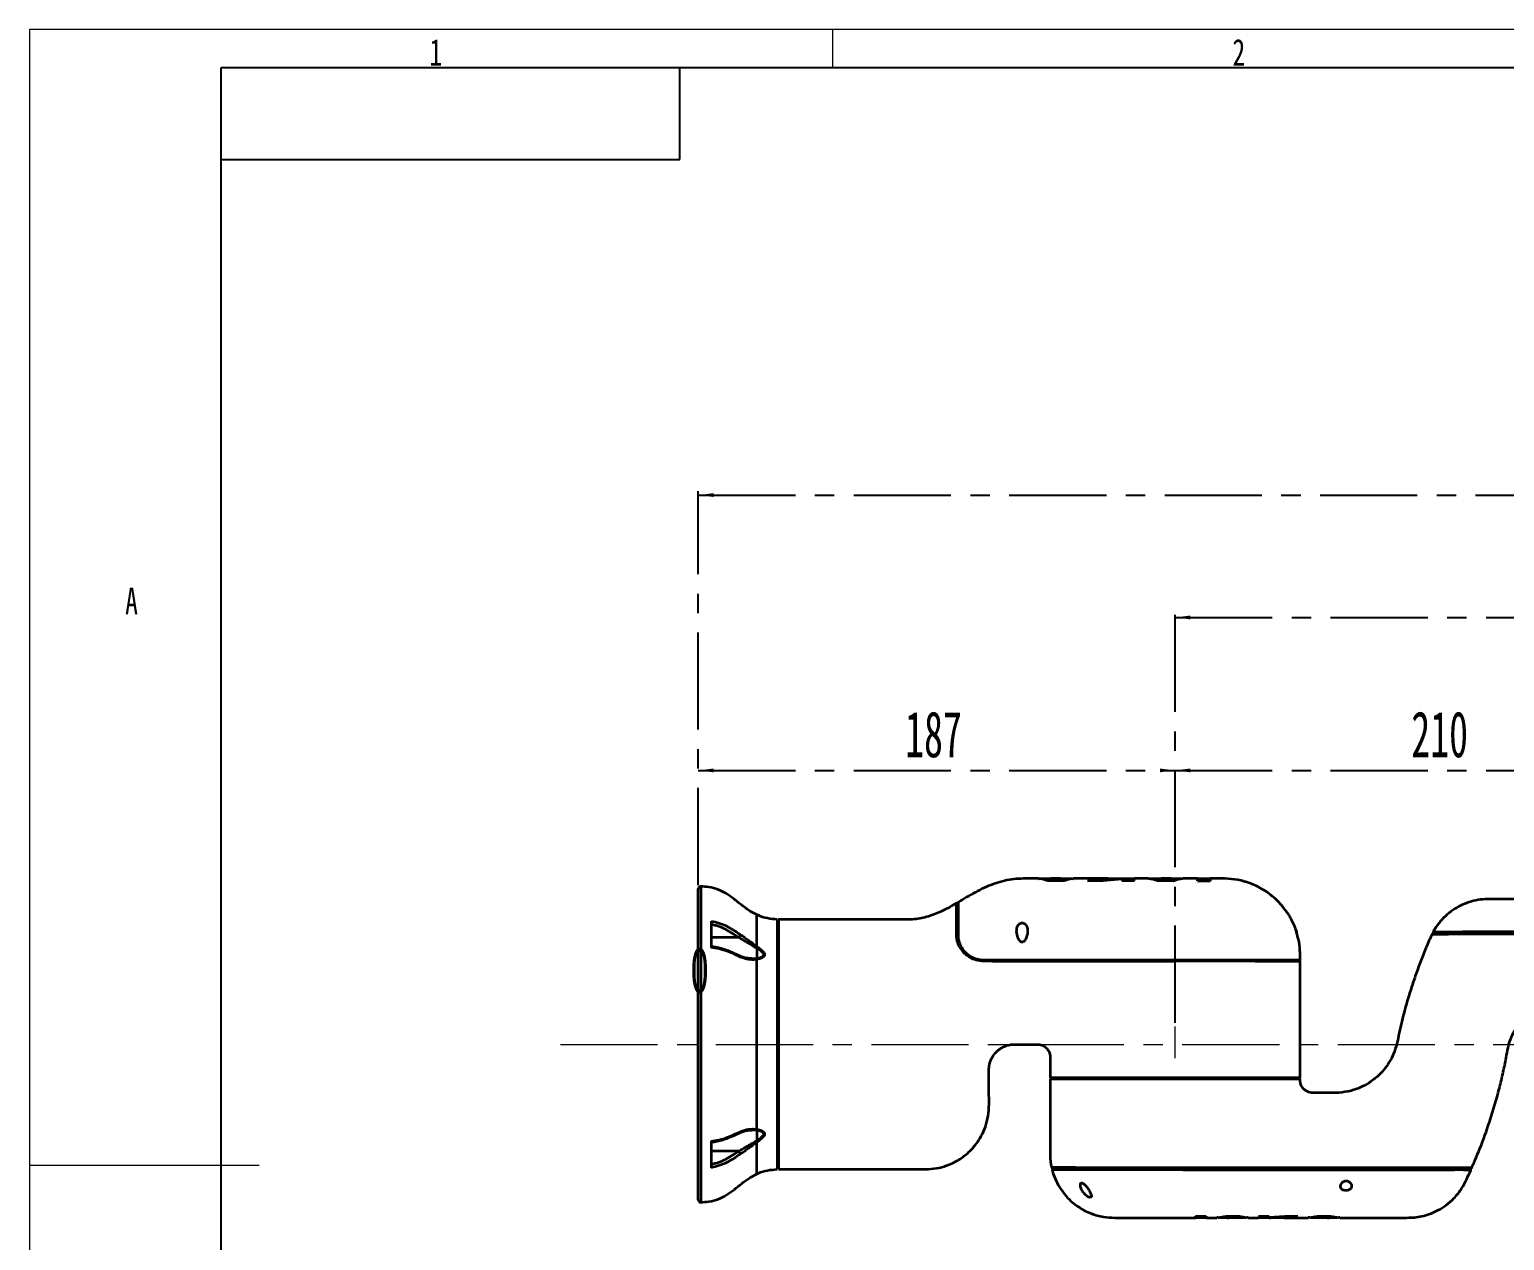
# Model space of a CAD drawing. Header units: millimetres. Extents: x 0 to 420, y -1 to 297.
# Drawn here: x 0 to 192.8, y 138.7 to 297 of the extents above; entities that cross this region are included whole.
import ezdxf

# ---------------------------------------------------------------- set-up
doc = ezdxf.new("R2010")
doc.units = ezdxf.units.MM
doc.linetypes.add('CENTERX2', pattern=[20.32, 12.7, -2.54, 2.54, -2.54])
doc.layers.add('中心线层', color=7, linetype='CENTERX2')
doc.styles.add('SLDTEXTSTYLE0', font='TXT', dxfattribs={"width": 0.7})
doc.styles.add('SLDTEXTSTYLE4', font='TXT', dxfattribs={"width": 0.363})
doc.styles.add('SLDTEXTSTYLE5', font='TXT', dxfattribs={"width": 0.605})
doc.dimstyles.new('SLDDIMSTYLE0', dxfattribs={"dimtxt": 6, "dimasz": 2, "dimexe": 0, "dimexo": 0.0625, "dimgap": 1.5, "dimtad": 2, "dimlfac": 3, "dimrnd": 1e-09, "dimzin": 12, "dimdsep": 46, "dimtxsty": 'SLDTEXTSTYLE4', "dimsah": 1, "dimcen": 0.09, "dimadec": 0, "dimazin": 3, "dimtfac": 1, "dimtofl": 0, "dimtmove": 0, "dimatfit": 3, "dimfxl": 0, "dimfrac": 2, "dimtolj": 1, "dimtzin": 12, "dimarcsym": 0})
doc.dimstyles.new('SLDDIMSTYLE2', dxfattribs={"dimtxt": 6, "dimasz": 2, "dimexe": 0, "dimexo": 0.0625, "dimgap": 1.5, "dimtad": 2, "dimlfac": 3, "dimrnd": 1e-09, "dimdsep": 46, "dimtxsty": 'SLDTEXTSTYLE4', "dimblk1": 'NONE', "dimblk2": 'NONE', "dimsah": 1, "dimcen": 0.09, "dimadec": 0, "dimazin": 2, "dimtfac": 1, "dimtofl": 0, "dimtmove": 0, "dimatfit": 3, "dimldrblk": 'NONE', "dimfxl": 0, "dimfrac": 2, "dimtolj": 1, "dimtzin": 12, "dimarcsym": 0})

# ---------------------------------------------------------------- blocks, each defined once
blk = doc.blocks.new('_D')
at = {"layer": '中心线层'}
for p, q in [((87.42, 185.13), (87.42, 200.62)), ((149.75, 167.13), (149.75, 200.62)), ((87.42, 200.12), (149.75, 200.12))]:
    blk.add_line(p, q, dxfattribs=at)
for points in [[(87.42, 200.12), (89.42, 199.87), (89.42, 200.37)], [(149.75, 200.12), (147.75, 200.37), (147.75, 199.87)]]:
    blk.add_solid(points, dxfattribs=at)
at = {"layer": '中心线层', "insert": (114.46, 207.85), "char_height": 6, "attachment_point": 1, "style": 'SLDTEXTSTYLE5'}
blk.add_mtext('187', dxfattribs=at)
blk = doc.blocks.new('_D_1')
at = {"layer": '中心线层'}
for p, q in [((149.75, 167.13), (149.75, 200.62)), ((219.75, 171.97), (219.75, 200.62)), ((149.75, 200.12), (219.75, 200.12))]:
    blk.add_line(p, q, dxfattribs=at)
for points in [[(149.75, 200.12), (151.75, 199.87), (151.75, 200.37)], [(219.75, 200.12), (217.75, 200.37), (217.75, 199.87)]]:
    blk.add_solid(points, dxfattribs=at)
at = {"layer": '中心线层', "insert": (180.62, 207.85), "char_height": 6, "attachment_point": 1, "style": 'SLDTEXTSTYLE5'}
blk.add_mtext('210', dxfattribs=at)
blk = doc.blocks.new('_D_4')
at = {"layer": '中心线层'}
for p, q in [((87.42, 185.13), (87.42, 236.62)), ((87.42, 236.12), (343.02, 236.12)), ((343.02, 172.97), (343.02, 236.62))]:
    blk.add_line(p, q, dxfattribs=at)
for points in [[(87.42, 236.12), (89.42, 235.87), (89.42, 236.37)], [(343.02, 236.12), (341.02, 236.37), (341.02, 235.87)]]:
    blk.add_solid(points, dxfattribs=at)
at = {"layer": '中心线层', "insert": (209.03, 243.85), "char_height": 6, "attachment_point": 1, "style": 'SLDTEXTSTYLE5'}
blk.add_mtext('766.8', dxfattribs=at)
blk = doc.blocks.new('_D_5')
at = {"layer": '中心线层'}
for p, q in [((149.75, 167.13), (149.75, 220.62)), ((149.75, 220.12), (343.02, 220.12)), ((343.02, 172.97), (343.02, 220.62))]:
    blk.add_line(p, q, dxfattribs=at)
for points in [[(149.75, 220.12), (151.75, 219.87), (151.75, 220.37)], [(343.02, 220.12), (341.02, 220.37), (341.02, 219.87)]]:
    blk.add_solid(points, dxfattribs=at)
at = {"layer": '中心线层', "insert": (240.19, 227.85), "char_height": 6, "attachment_point": 1, "style": 'SLDTEXTSTYLE5'}
blk.add_mtext('579.8', dxfattribs=at)
blk = doc.blocks.new('_D_7')
at = {"layer": '中心线层', "insert": (86.36, 177.03), "char_height": 6, "attachment_point": 1, "style": 'SLDTEXTSTYLE5'}
blk.add_mtext('0', dxfattribs=at)
blk = doc.blocks.new('_NONE')

msp = doc.modelspace()

# ---------------------------------------------------------------- linework, layer by layer
at = {"color": 1, "linetype": 'Continuous', "lineweight": 18}
for p, q in [((420, 297), (0, 297)), ((0, 297), (0, 0))]:
    msp.add_line(p, q, dxfattribs=at)
at = {"color": 190, "linetype": 'Continuous', "lineweight": 18}
for p, q in [((105, 292), (105, 297)), ((0, 148.5), (25, 148.5)), ((25, 148.5), (30, 148.5))]:
    msp.add_line(p, q, dxfattribs=at)
at = {"color": 190, "linetype": 'Continuous', "lineweight": 25}
for p, q in [((415, 292), (25, 292)), ((25, 292), (25, 5)), ((85, 280), (85, 292)), ((25, 280), (85, 280))]:
    msp.add_line(p, q, dxfattribs=at)
at = {"color": 7, "linetype": 'Continuous', "lineweight": 35}
for p, q in [((133.5839, 185.9346), (132.226, 185.935)), ((133.1113, 185.7171), (135.2512, 185.7158)), ((134.7701, 185.9678), (133.5789, 185.9679)), ((133.5839, 185.9071), (134.1742, 185.8713)), ((134.9604, 185.9619), (134.1742, 185.9048)), ((134.1742, 185.8713), (134.7657, 185.9144)), ((134.1742, 185.8713), (134.1742, 185.9048)), ((136.25, 185.9344), (134.7657, 185.9344)), ((134.9604, 185.9344), (134.9604, 185.9619)), ((138.2815, 185.7179), (140.3417, 185.7166)), ((140.3417, 185.7166), (142.7623, 185.9618)), ((140.9543, 185.9644), (141.0355, 185.9674)), ((141.0355, 185.934), (141.0355, 185.9674)), ((142.7623, 185.966), (142.4055, 185.9343)), ((142.7623, 185.9618), (142.7623, 185.7115)), ((144.4464, 185.9344), (142.7623, 185.9344)), ((142.7623, 185.7115), (144.4464, 185.7096)), ((147.932, 185.9353), (146.5555, 185.9349)), ((147.4477, 185.7054), (149.5878, 185.7032)), ((148.5248, 185.9021), (147.7386, 185.9623)), ((147.7386, 185.9353), (147.7386, 185.9623)), ((147.932, 185.9141), (148.5248, 185.8686)), ((149.1157, 185.9691), (147.9327, 185.9686)), ((148.5248, 185.8686), (149.1166, 185.9077)), ((148.5248, 185.8686), (148.5248, 185.9021)), ((150.4832, 185.9361), (149.1166, 185.9357)), ((154.3266, 185.9354), (152.6241, 185.9365)), ((152.6561, 185.6977), (154.3277, 185.6941)), ((87.4155, 143.9738), (87.4155, 184.6284)), ((89.0822, 180.4289), (89.0822, 176.9587)), ((97.7488, 180.6344), (97.7488, 164.3011)), ((92.7006, 178.2685), (89.0822, 178.2685)), ((97.9155, 177.9677), (97.7488, 177.9677)), ((183.4798, 179.0151), (183.4913, 179.0151)), ((95.0822, 176.8411), (95.0822, 175.5667)), ((95.0822, 153.1833), (95.0822, 175.4189)), ((97.7488, 164.3011), (97.7488, 147.9677)), ((133.9155, 159.9677), (133.9155, 159.8011)), ((165.5822, 159.8011), (165.5822, 159.9677)), ((95.0822, 153.0354), (95.0822, 151.761)), ((89.0822, 151.6434), (89.0822, 148.1732)), ((97.7488, 150.6344), (97.9155, 150.6344)), ((92.7006, 150.3337), (89.0822, 150.3337)), ((188.3744, 147.8666), (188.3767, 147.8666)), ((152.4166, 141.6795), (152.4155, 141.8451)), ((152.4155, 141.8116), (152.4166, 141.6349)), ((153.8085, 141.8112), (152.4155, 141.8116)), ((152.4166, 141.6683), (152.4166, 141.6349)), ((152.4166, 141.6678), (153.8352, 141.6678)), ((153.8048, 141.6703), (153.8048, 141.637)), ((153.8085, 141.8448), (153.808, 141.6712)), ((153.808, 141.6344), (153.8085, 141.8112)), ((153.808, 141.6678), (153.808, 141.6344)), ((155.5569, 141.6678), (156.6133, 141.6678)), ((158.1489, 141.8096), (156.3654, 141.81)), ((156.5991, 141.6395), (157.2512, 141.691)), ((156.5991, 141.6344), (156.7861, 141.6344)), ((157.2512, 141.7244), (156.6133, 141.6737)), ((157.9064, 141.6344), (156.8443, 141.6344)), ((157.9064, 141.6677), (157.2512, 141.7244)), ((157.2512, 141.7244), (157.2512, 141.691)), ((157.2512, 141.691), (157.9064, 141.6344)), ((157.8902, 141.6678), (158.9548, 141.6678)), ((157.9064, 141.6677), (157.9064, 141.6344)), ((157.9064, 141.6571), (158.3268, 141.6571)), ((158.3268, 141.6571), (158.3964, 141.6678)), ((158.3268, 141.6678), (158.3268, 141.6571)), ((159.3068, 141.6344), (160.6499, 141.6344)), ((162.0533, 141.8085), (160.6499, 141.8087)), ((160.6499, 141.6678), (162.0533, 141.6678)), ((162.0533, 141.6466), (162.0533, 141.8085)), ((164.0705, 141.8066), (162.0533, 141.6466)), ((162.0533, 141.6351), (163.4584, 141.6884)), ((162.0533, 141.6344), (162.2217, 141.6344)), ((162.3208, 141.6678), (163.4923, 141.6678)), ((165.329, 141.8065), (163.4923, 141.6724)), ((163.4923, 141.6391), (165.7873, 141.8064)), ((163.4923, 141.6724), (163.4923, 141.6391)), ((163.9379, 141.6531), (163.4923, 141.6391)), ((165.7873, 141.8064), (164.0705, 141.8066)), ((167.5122, 141.6678), (168.5759, 141.6678)), ((168.0624, 141.6678), (168.1345, 141.6568)), ((168.1345, 141.6678), (168.1345, 141.6568)), ((168.1345, 141.6568), (168.5549, 141.6568)), ((170.0958, 141.808), (168.3125, 141.8083)), ((168.5549, 141.6344), (169.21, 141.6903)), ((168.5549, 141.6677), (168.5549, 141.6344)), ((169.617, 141.6344), (168.5549, 141.6344)), ((169.21, 141.7236), (168.5759, 141.6695)), ((169.8435, 141.6742), (169.21, 141.7236)), ((169.21, 141.7236), (169.21, 141.6903)), ((169.21, 141.6903), (169.8628, 141.6391)), ((169.6753, 141.6344), (169.8628, 141.6344)), ((169.8435, 141.6678), (170.9056, 141.6678))]:
    msp.add_line(p, q, dxfattribs=at)
at = {"color": 8, "linetype": 'Continuous', "lineweight": 35}
for p, q in [((87.7611, 184.9615), (87.7611, 143.6407)), ((95.0822, 177.0924), (95.0822, 181.2487)), ((94.3788, 175.5305), (95.0822, 175.5667)), ((95.0822, 153.0354), (94.3817, 153.0715)), ((95.0822, 147.3534), (95.0822, 151.5098))]:
    msp.add_line(p, q, dxfattribs=at)
at = {"color": 7, "linetype": 'Continuous', "lineweight": 35, "flags": 128}
for points in [[(140.9543, 185.9677), (138.8663, 185.9677), (136.4513, 185.9677)], [(142.4914, 185.9343), (141.5162, 185.9343), (141.0355, 185.9343)], [(121.1576, 178.7393), (121.1979, 178.7538), (121.2419, 178.7597), (121.2864, 178.7565), (121.3281, 178.7447), (121.3642, 178.7249), (121.392, 178.6986), (121.4095, 178.6677), (121.4155, 178.6344)], [(92.8394, 175.8612), (92.8443, 175.8587), (92.8496, 175.8557)], [(166.0821, 159.9677), (166.0821, 161.8623), (166.0818, 164.8439), (166.0813, 167.8153), (166.0808, 170.6153), (166.0807, 173.244), (166.0809, 175.1346)], [(92.8465, 152.7446), (92.8443, 152.7434), (92.839, 152.7408)], [(153.808, 141.6344), (155.117, 141.6344), (155.1981, 141.6344)]]:
    msp.add_lwpolyline(points, dxfattribs=at)
at = {"color": 7, "linetype": 'Continuous', "lineweight": 35}
for centre, radius, start, end in [((87.7488, 184.6284), 0.3333, 87.888296, 180), ((121.2488, 182.6026), 0.1667, 0.000971, 120.996212), ((92.1916, 178.7889), 0.728, 314.360392, 350.077186), ((183.4516, 178.601), 0.1668, 120.42298, 152.092523), ((183.4515, 178.6012), 0.1666, 94.705408, 120.422108), ((183.626, 178.9344), 0.1667, 149.120214, 267.832866), ((124.9104, 175.1961), 0.1927, 147.004975, 187.847422), ((165.9142, 175.1344), 0.1667, 3.679019, 90.044076), ((92.1916, 149.8132), 0.728, 9.922814, 45.639608), ((133.756, 148.2677), 0.1667, 194.26781, 270.010765), ((133.8355, 147.9344), 0.1667, 89.996899, 198.692435), ((188.2488, 147.9344), 0.1667, 333.533997, 86.551293), ((188.3974, 148.2677), 0.1667, 275.999434, 336.131614), ((87.7488, 143.9738), 0.3333, 180, 272.111704)]:
    msp.add_arc(centre, radius, start, end, dxfattribs=at)
at = {"color": 8, "linetype": 'Continuous', "lineweight": 35}
for centre, radius, start, end in [((92.7499, 175.7316), 0.1592, 355.88118, 51.20866), ((92.752, 152.8701), 0.1571, 306.979415, 4.333757)]:
    msp.add_arc(centre, radius, start, end, dxfattribs=at)
at = {"color": 7, "linetype": 'Continuous', "lineweight": 35}
for points, knots in [([(131.9005, 185.9661), (131.1286, 185.9805), (129.9397, 186.0028), (128.3413, 185.8809), (127.1233, 185.6301), (125.9373, 185.2561), (124.367, 184.6009), (122.8802, 183.7603), (121.7687, 183.1133), (121.4077, 182.9031)], [0, 0, 0, 0, 0.20760737, 0.31978559, 0.43045677, 0.54135762, 0.65391186, 0.88758179, 1, 1, 1, 1]), ([(131.9005, 185.9618), (131.9117, 185.9639), (132.1194, 186.0031), (132.525, 185.9116), (132.9158, 185.782), (133.1113, 185.7171)], [0, 0, 0, 0, 0.02778487, 0.51389882, 1, 1, 1, 1]), ([(134.1742, 185.9048), (133.8912, 185.9599), (133.5761, 186.0213), (133.2622, 185.9427), (133.2303, 185.9347)], [0, 0, 0, 0, 0.89821045, 1, 1, 1, 1]), ([(135.2512, 185.7158), (135.6336, 185.8545), (136.0332, 185.9995), (136.434, 185.9645), (136.4513, 185.963)], [0, 0, 0, 0, 0.957024087, 1, 1, 1, 1]), ([(141.0355, 185.9674), (140.5761, 185.9548), (139.656, 185.9295), (138.7401, 185.7885), (138.2815, 185.7179)], [0, 0, 0, 0, 0.499281556, 1, 1, 1, 1]), ([(138.5334, 185.7178), (138.9068, 185.7745), (139.7388, 185.9011), (140.5748, 185.9223), (141.0355, 185.934)], [0, 0, 0, 0, 0.44877957, 1, 1, 1, 1]), ([(144.4464, 185.7096), (144.4464, 185.7778), (144.4464, 185.9141), (144.4464, 185.9834), (144.4464, 185.9646), (144.4464, 185.9631)], [0, 0, 0, 0, 0.4799061, 0.95981017, 1, 1, 1, 1]), ([(146.2506, 185.9681), (145.7861, 185.9679), (145.1847, 185.9678), (144.5833, 185.9678), (144.4464, 185.9677)], [0, 0, 0, 0, 0.77227113, 1, 1, 1, 1]), ([(146.2506, 185.9653), (146.2599, 185.9661), (146.4647, 185.9853), (146.8655, 185.9166), (147.2536, 185.7758), (147.4477, 185.7054)], [0, 0, 0, 0, 0.023362298, 0.511682906, 1, 1, 1, 1]), ([(149.4658, 185.9358), (149.4378, 185.9433), (149.125, 186.0267), (148.8108, 185.9615), (148.5248, 185.9021)], [0, 0, 0, 0, 0.08978172, 1, 1, 1, 1]), ([(149.5878, 185.7032), (149.7797, 185.7733), (150.1634, 185.9133), (150.567, 185.9857), (150.7768, 185.9664), (150.7934, 185.9648)], [0, 0, 0, 0, 0.47942974, 0.95884808, 1, 1, 1, 1]), ([(152.6566, 185.9697), (152.2557, 185.9698), (151.6346, 185.97), (151.0135, 185.9697), (150.7934, 185.9697)], [0, 0, 0, 0, 0.64561929, 1, 1, 1, 1]), ([(152.6566, 185.9509), (152.6566, 185.9501), (152.6564, 185.9482), (152.6562, 185.7905), (152.6561, 185.6977)], [0, 0, 0, 0, 0.4122926, 1, 1, 1, 1]), ([(152.6561, 185.664), (152.6562, 185.7562), (152.6564, 185.9143), (152.6566, 185.9164), (152.6566, 185.9172)], [0, 0, 0, 0, 0.583278347, 1, 1, 1, 1]), ([(154.3277, 185.6941), (154.3275, 185.788), (154.327, 185.9766), (154.3266, 185.963), (154.3263, 185.9562)], [0, 0, 0, 0, 0.49773552, 1, 1, 1, 1]), ([(164.1744, 181.7826), (164.0302, 181.9958), (163.6141, 182.6107), (162.7757, 183.4267), (161.7867, 184.2094), (160.8354, 184.7871), (159.7193, 185.3178), (158.345, 185.7604), (156.6724, 186.0007), (155.3238, 185.9655), (154.5364, 185.9681), (154.3266, 185.9688)], [0, 0, 0, 0, 0.06868475, 0.19812589, 0.31027167, 0.40547283, 0.49482597, 0.64008129, 0.78953199, 0.94392521, 1, 1, 1, 1]), ([(154.3266, 185.9119), (154.3267, 185.9139), (154.3271, 185.919), (154.3275, 185.759), (154.3277, 185.6604)], [0, 0, 0, 0, 0.38403528, 1, 1, 1, 1]), ([(95.1083, 181.2478), (94.7683, 181.4163), (94.0432, 181.7756), (93.0544, 182.5209), (92.0884, 183.325), (91.0926, 184.0488), (89.9914, 184.5777), (88.8667, 184.8903), (88.1061, 184.9247), (87.7604, 184.9403)], [0, 0, 0, 0, 0.13555182, 0.2890526, 0.44124062, 0.5860338, 0.72813243, 0.87639115, 1, 1, 1, 1]), ([(232.5078, 179.0248), (232.3742, 179.2608), (232.0612, 179.8139), (231.4355, 180.5747), (230.6925, 181.3007), (229.906, 181.8972), (229.1008, 182.3752), (228.0339, 182.8579), (226.7165, 183.2329), (225.2285, 183.3151), (223.9573, 183.3008), (222.8326, 183.3045), (221.768, 183.3032), (220.6796, 183.3025), (218.8513, 183.3008), (216.2056, 183.3012), (213.0488, 183.301), (209.9858, 183.3011), (206.9816, 183.301), (203.6169, 183.3014), (199.8788, 183.2997), (195.7665, 183.3068), (192.51, 183.2835), (190.2266, 183.3143), (189.05, 183.1568), (187.9014, 182.829), (186.7998, 182.3326), (185.7638, 181.6722), (184.8222, 180.8476), (184.0394, 179.9578), (183.6617, 179.2949), (183.4952, 179.0028)], [0, 0, 0, 0, 0.01557464, 0.03649204, 0.05635112, 0.07520694, 0.0931013, 0.11006911, 0.14246313, 0.17111188, 0.19541809, 0.21559262, 0.23577098, 0.25662999, 0.27816814, 0.34089144, 0.40874811, 0.45967468, 0.51699791, 0.58148203, 0.65312694, 0.73193158, 0.81789513, 0.84045852, 0.8630885, 0.88586188, 0.90890612, 0.93232556, 0.95621505, 0.98070654, 1, 1, 1, 1]), ([(97.7488, 180.6344), (97.3147, 180.6666), (96.4551, 180.7304), (95.5685, 180.9988), (95.1508, 181.2248), (95.1083, 181.2478)], [0, 0, 0, 0, 0.4781543, 0.94684281, 1, 1, 1, 1]), ([(121.1628, 182.746), (121.1179, 182.7195), (120.4441, 182.3227), (119.1875, 181.6316), (117.6123, 181.0232), (116.3514, 180.7353), (115.2706, 180.6145), (113.9521, 180.6422), (112.3553, 180.6318), (110.3001, 180.6355), (107.739, 180.634), (104.6221, 180.6345), (101.3016, 180.6344), (99.02, 180.6344), (97.9155, 180.6344)], [0, 0, 0, 0, 0.00659908, 0.09908423, 0.18145439, 0.21947366, 0.2627236, 0.31885731, 0.38638056, 0.46510563, 0.57925743, 0.71090336, 0.86004339, 1, 1, 1, 1]), ([(121.4155, 178.6344), (121.4155, 179.1301), (121.4155, 180.134), (121.4155, 181.2796), (121.4155, 182.1582), (121.4155, 182.7272), (121.4155, 182.9256), (121.4155, 182.8911), (121.4155, 182.8896)], [0, 0, 0, 0, 0.17977492, 0.36411373, 0.55827315, 0.75635639, 0.99005079, 1, 1, 1, 1]), ([(164.2019, 181.8022), (164.2013, 181.8031), (164.1984, 181.8075), (164.2243, 181.769), (164.2897, 181.6708), (164.4396, 181.4398), (164.6641, 181.0751), (164.8301, 180.77), (164.9155, 180.6131)], [0, 0, 0, 0, 0.02025813, 0.10125282, 0.21230448, 0.38269522, 0.68238113, 1, 1, 1, 1]), ([(89.0822, 180.4289), (89.4453, 180.3655), (89.7997, 180.2778), (90.4887, 180.0511), (90.818, 179.9138), (91.2922, 179.6769), (91.4469, 179.5927), (91.7488, 179.4173), (91.8965, 179.3261), (92.3345, 179.0468), (92.6197, 178.8532), (92.9087, 178.6635)], [0, 0, 0, 0, 0.25, 0.25, 0.5, 0.5, 0.625, 0.625, 0.75, 0.75, 1, 1, 1, 1]), ([(92.7006, 178.2685), (92.4273, 178.4477), (92.1571, 178.6307), (91.6064, 178.9841), (91.3257, 179.1542), (90.7346, 179.4577), (90.4248, 179.5919), (89.9334, 179.7603), (89.7659, 179.8107), (89.4275, 179.8988), (89.2559, 179.9367), (89.0822, 179.9688)], [0, 0, 0, 0, 0.25, 0.25, 0.5, 0.5, 0.75, 0.75, 0.875, 0.875, 1, 1, 1, 1]), ([(97.9155, 180.582), (97.9155, 180.5974), (97.9155, 180.6344), (97.9155, 180.4716), (97.9155, 180.1377), (97.9155, 179.561), (97.9155, 178.777), (97.9155, 177.8537), (97.9155, 176.7328), (97.9155, 175.4419), (97.9155, 174.0447), (97.9155, 172.5017), (97.9155, 170.8511), (97.9155, 169.1381), (97.9155, 167.3474), (97.9155, 165.5232), (97.9155, 163.6871), (97.9155, 161.8497), (97.9155, 160.0566), (97.9155, 158.3039), (97.9155, 156.627), (97.9155, 155.0674), (97.9155, 153.5965), (97.9155, 152.27), (97.9155, 151.1207), (97.9155, 150.0973), (97.9155, 149.2704), (97.9155, 148.6595), (97.9155, 148.2846), (97.9155, 148.0205), (97.9155, 147.9854), (97.9155, 147.9677)], [0, 0, 0, 0, 0.01940475, 0.04663916, 0.0738734, 0.12676959, 0.15400909, 0.18124863, 0.2341659, 0.26141739, 0.28866901, 0.34156792, 0.36880938, 0.39605077, 0.44893838, 0.47617326, 0.50340802, 0.5563118, 0.58355555, 0.61079945, 0.66371448, 0.69096485, 0.71821527, 0.77110563, 0.79834223, 0.82557871, 0.87847029, 0.90570725, 0.93294421, 0.96628592, 1, 1, 1, 1]), ([(129.7488, 177.6583), (129.7812, 177.6625), (129.8552, 177.6722), (129.9819, 177.7543), (130.1658, 177.9697), (130.3893, 178.4657), (130.4997, 179.0717), (130.4269, 179.606), (130.2795, 179.905), (130.1076, 180.0746), (129.9428, 180.1594), (129.7813, 180.19), (129.6281, 180.1745), (129.4668, 180.1122), (129.288, 179.9733), (129.1037, 179.6855), (128.9953, 179.1684), (129.067, 178.6229), (129.238, 178.152), (129.3716, 177.9066), (129.5213, 177.7464), (129.6322, 177.6704), (129.7154, 177.6618), (129.7488, 177.6583)], [0, 0, 0, 0, 0.013869492, 0.031747499, 0.064158715, 0.139685167, 0.279403542, 0.357932982, 0.412625252, 0.447504354, 0.473978952, 0.495765104, 0.517594333, 0.538856928, 0.571542055, 0.622297125, 0.707379261, 0.838387631, 0.887461861, 0.943340617, 0.964438378, 0.985740506, 1, 1, 1, 1]), ([(164.9155, 180.6131), (165.089, 180.261), (165.3101, 179.8125), (165.5102, 179.2913), (165.5848, 179.0812), (165.6215, 178.972), (165.6327, 178.938), (165.6323, 178.9392), (165.6212, 178.973), (165.5871, 179.0719), (165.5542, 179.1771), (165.5204, 179.2594), (165.5191, 179.2626)], [0, 0, 0, 0, 0.449199605, 0.572166096, 0.695885199, 0.745551071, 0.778238113, 0.811141569, 0.840607506, 0.891717642, 0.995801683, 1, 1, 1, 1]), ([(95.0822, 176.8411), (94.8842, 176.9653), (94.6841, 177.087), (94.2826, 177.3307), (94.0805, 177.4528), (93.6812, 177.6938), (93.4835, 177.8129), (93.0911, 178.0465), (92.8963, 178.1606), (92.7006, 178.2685)], [0, 0, 0, 0, 0.25, 0.25, 0.5, 0.5, 0.75, 0.75, 1, 1, 1, 1]), ([(92.9087, 178.6635), (93.0875, 178.5461), (93.2652, 178.4222), (93.6229, 178.1675), (93.803, 178.0369), (94.167, 177.7717), (94.3517, 177.6363), (94.719, 177.3653), (94.9017, 177.2297), (95.0822, 177.0924)], [0, 0, 0, 0, 0.25, 0.25, 0.5, 0.5, 0.75, 0.75, 1, 1, 1, 1]), ([(124.7195, 175.1698), (124.3841, 175.2033), (123.7151, 175.27), (122.9547, 175.6138), (122.3668, 176.0361), (121.8588, 176.5675), (121.4566, 177.2349), (121.2016, 177.9909), (121.1717, 178.5003), (121.1576, 178.7393)], [0, 0, 0, 0, 0.13899078, 0.2771815, 0.39833095, 0.51962029, 0.68608692, 0.85270378, 1, 1, 1, 1]), ([(124.7488, 175.3011), (124.4349, 175.3284), (123.8078, 175.3831), (123.0893, 175.717), (122.5357, 176.1143), (122.0598, 176.6212), (121.6845, 177.2507), (121.454, 177.9508), (121.4274, 178.4219), (121.4155, 178.6344)], [0, 0, 0, 0, 0.14025124, 0.28020638, 0.40367413, 0.52731405, 0.69470479, 0.86222155, 1, 1, 1, 1]), ([(166.0771, 175.3013), (166.0812, 175.7247), (166.09, 176.6469), (165.9418, 177.8758), (165.7019, 178.6451), (165.6106, 178.9376)], [0, 0, 0, 0, 0.34469487, 0.75082358, 1, 1, 1, 1]), ([(183.3407, 178.6551), (183.2005, 178.3871), (182.7704, 177.5651), (182.2111, 176.1108), (181.5237, 174.3572), (180.8978, 172.5687), (180.1896, 170.3486), (179.4463, 167.7369), (178.9348, 165.2457), (178.4691, 163.3804), (177.8984, 162.1885), (177.2063, 161.1547), (176.377, 160.2405), (175.3797, 159.4218), (174.1641, 158.7141), (172.7268, 158.1856), (171.1694, 157.9388), (169.6738, 157.9707), (168.5364, 157.9766), (167.8038, 157.9561), (167.3875, 157.9929), (167.0398, 158.1096), (166.6787, 158.3304), (166.3486, 158.685), (166.0979, 159.1921), (166.0877, 159.5881), (166.0822, 159.8011)], [0, 0, 0, 0, 0.02849805, 0.08742279, 0.14663486, 0.20615163, 0.26599145, 0.36636386, 0.46186967, 0.50593974, 0.54706893, 0.58571192, 0.62290094, 0.66301573, 0.70690151, 0.75489868, 0.80658384, 0.85447459, 0.89573181, 0.91384828, 0.92355751, 0.93495703, 0.94808337, 0.96305901, 0.98013811, 1, 1, 1, 1]), ([(183.4515, 178.7677), (183.454, 178.7677), (183.4592, 178.7677), (183.6284, 178.7677), (184.0065, 178.7677), (184.5949, 178.7677), (185.3095, 178.7677), (186.1253, 178.7677), (187.0185, 178.7677), (187.7753, 178.7677), (188.5544, 178.7677), (189.3387, 178.7677), (190.5215, 178.7677), (191.8776, 178.7677), (193.7788, 178.7677), (196.1341, 178.7677), (199.6785, 178.7677), (203.9583, 178.7677), (209.0629, 178.7677), (213.3705, 178.7677), (216.8753, 178.7677), (219.5086, 178.7677), (221.9704, 178.7677), (224.2327, 178.7677), (226.2, 178.7677), (227.9673, 178.7677), (229.4591, 178.7677), (230.7011, 178.7677), (231.6477, 178.7677), (232.2708, 178.7677), (232.5699, 178.7677), (232.5305, 178.7677), (232.5189, 178.7677)], [0, 0, 0, 0, 0.018794466, 0.037724966, 0.063501334, 0.089310811, 0.1160943, 0.142871421, 0.165864642, 0.189174883, 0.195628509, 0.214575382, 0.234095354, 0.25649833, 0.279506066, 0.323001433, 0.366614865, 0.444841856, 0.523051949, 0.604886123, 0.645857426, 0.68674865, 0.727570602, 0.76209502, 0.79729518, 0.829179558, 0.861831574, 0.89274266, 0.924486572, 0.95521372, 0.986818899, 1, 1, 1, 1]), ([(92.8566, 175.8746), (92.8198, 175.8908), (92.5034, 176.0297), (91.9554, 176.2773), (91.2019, 176.5886), (90.4443, 176.8254), (89.7432, 176.9933), (89.2717, 177.0534), (89.0816, 177.0777)], [0, 0, 0, 0, 0.03201133, 0.27537569, 0.4802964, 0.66763163, 0.86600313, 1, 1, 1, 1]), ([(92.9087, 175.7202), (92.333, 175.984), (91.7715, 176.2608), (90.8317, 176.5921), (90.5032, 176.6892), (89.8086, 176.8509), (89.4489, 176.9137), (89.0822, 176.9587)], [0, 0, 0, 0, 0.5, 0.5, 0.75, 0.75, 1, 1, 1, 1]), ([(94.3811, 175.5238), (94.254, 175.5243), (93.9196, 175.5255), (93.4137, 175.6393), (93.0287, 175.7682), (92.8472, 175.8582), (92.8397, 175.8619)], [0, 0, 0, 0, 0.243796, 0.6413438, 0.98514935, 1, 1, 1, 1]), ([(95.0822, 175.4189), (94.9017, 175.3878), (94.719, 175.3714), (94.3517, 175.3658), (94.167, 175.3768), (93.803, 175.4262), (93.6229, 175.4645), (93.2652, 175.5706), (93.0875, 175.6382), (92.9087, 175.7202)], [0, 0, 0, 0, 0.25, 0.25, 0.5, 0.5, 0.75, 0.75, 1, 1, 1, 1]), ([(95.0822, 177.0924), (95.1906, 177.0099), (95.2976, 176.9273), (95.5069, 176.7597), (95.6089, 176.6752), (95.7523, 176.5451), (95.7985, 176.5012), (95.8861, 176.411), (95.9278, 176.3643), (96.001, 176.2686), (96.0324, 176.22), (96.078, 176.1191), (96.091, 176.069), (96.0915, 175.9705), (96.079, 175.9245), (96.0342, 175.8401), (96.0029, 175.8027), (95.9306, 175.7353), (95.8892, 175.7049), (95.8012, 175.6501), (95.7548, 175.6256), (95.6106, 175.5585), (95.5079, 175.522), (95.2982, 175.4616), (95.1909, 175.4376), (95.0822, 175.4189)], [0, 0, 0, 0, 0.125, 0.125, 0.25, 0.25, 0.3125, 0.3125, 0.375, 0.375, 0.4375, 0.4375, 0.5, 0.5, 0.5625, 0.5625, 0.625, 0.625, 0.6875, 0.6875, 0.75, 0.75, 0.875, 0.875, 1, 1, 1, 1]), ([(95.0822, 176.8411), (95.0822, 176.8894), (95.0822, 176.9349), (95.0822, 177.0203), (95.0822, 177.0597), (95.0822, 177.0924)], [0, 0, 0, 0, 0.5, 0.5, 1, 1, 1, 1]), ([(95.0822, 175.5667), (95.1776, 175.5817), (95.272, 175.6), (95.4578, 175.6452), (95.5488, 175.6719), (95.6789, 175.7214), (95.7212, 175.7395), (95.8022, 175.7802), (95.8408, 175.8028), (95.9097, 175.8538), (95.9405, 175.8826), (95.9747, 175.9329), (95.9838, 175.9506), (95.9963, 175.988), (95.9996, 176.0081), (95.9992, 176.0691), (95.9853, 176.1108), (95.9391, 176.192), (95.9082, 176.2301), (95.8386, 176.3039), (95.7996, 176.3395), (95.7188, 176.4077), (95.6767, 176.4406), (95.5473, 176.5372), (95.4568, 176.5991), (95.2717, 176.7213), (95.1773, 176.7815), (95.0822, 176.8411)], [0, 0, 0, 0, 0.125, 0.125, 0.25, 0.25, 0.3125, 0.3125, 0.375, 0.375, 0.4375, 0.4375, 0.46875, 0.46875, 0.5, 0.5, 0.5625, 0.5625, 0.625, 0.625, 0.6875, 0.6875, 0.75, 0.75, 0.875, 0.875, 1, 1, 1, 1]), ([(95.0822, 175.4189), (95.0822, 175.4564), (95.0822, 175.4872), (95.0822, 175.5365), (95.0822, 175.5547), (95.0822, 175.5667)], [0, 0, 0, 0, 0.5, 0.5, 1, 1, 1, 1]), ([(166.0546, 175.3011), (166.0607, 175.3011), (166.0822, 175.3011), (165.8779, 175.3011), (165.3334, 175.3011), (164.3117, 175.3011), (162.9003, 175.3011), (161.1264, 175.3011), (159.0503, 175.3011), (156.8407, 175.3011), (154.5742, 175.3011), (152.3198, 175.3011), (149.606, 175.3011), (146.4456, 175.3011), (141.6882, 175.3011), (136.2883, 175.3011), (131.466, 175.3011), (128.4081, 175.3011), (126.5674, 175.3011), (125.354, 175.3011), (124.7488, 175.3011)], [0, 0, 0, 0, 0.01352362, 0.04839418, 0.09873538, 0.14908641, 0.20114599, 0.25321001, 0.30546901, 0.35775541, 0.40399514, 0.45041499, 0.49673838, 0.56784752, 0.63905164, 0.78085989, 0.89030774, 0.92694305, 0.96356144, 1, 1, 1, 1]), ([(188.5314, 148.2078), (188.729, 148.6442), (189.4139, 150.1564), (190.4237, 152.8521), (191.4087, 155.8832), (192.1277, 158.5044), (192.6184, 160.5922), (192.9979, 162.3487), (193.2275, 163.8198), (193.5937, 165.0166), (194.1438, 166.1688), (194.941, 167.3233), (196.0562, 168.447), (197.2461, 169.2443), (198.3743, 169.7601), (199.2377, 170.037), (200.0699, 170.2084), (200.7775, 170.2905), (201.5017, 170.3052), (202.1727, 170.3001), (202.8467, 170.3015), (203.373, 170.3), (203.8092, 170.2983), (204.1643, 170.3024), (204.5532, 170.2956), (204.9907, 170.1523), (205.3564, 169.9068), (205.6257, 169.5955), (205.7996, 169.2817), (205.9164, 168.8965), (205.9158, 168.6163), (205.9155, 168.4677)], [0, 0, 0, 0, 0.0432749, 0.14994559, 0.25979056, 0.33112036, 0.39541266, 0.45351564, 0.49343451, 0.52977039, 0.56613588, 0.6083664, 0.65590501, 0.70833574, 0.73672456, 0.76778093, 0.79000388, 0.81340842, 0.83200393, 0.85540084, 0.87403754, 0.89288398, 0.90295392, 0.91342869, 0.92501795, 0.93786098, 0.95443554, 0.96412098, 0.97480804, 0.98664899, 1, 1, 1, 1]), ([(97.9155, 147.9677), (98.7144, 147.9678), (100.6118, 147.9678), (103.5011, 147.9678), (106.49, 147.9681), (109.193, 147.9675), (111.623, 147.9692), (113.7982, 147.963), (115.727, 147.9805), (117.4167, 147.9357), (118.9, 148.1262), (120.1123, 148.5096), (121.0534, 148.9553), (121.7572, 149.3903), (122.3677, 149.8449), (122.9922, 150.405), (123.6523, 151.1404), (124.2999, 152.0768), (124.8685, 153.2292), (125.2832, 154.5895), (125.4491, 156.1035), (125.4052, 157.6595), (125.4129, 159.0291), (125.4209, 160.1687), (125.3909, 161.0574), (125.5173, 161.9573), (125.9017, 162.7871), (126.4169, 163.3811), (126.8929, 163.7507), (127.3211, 163.9983), (127.8472, 164.1975), (128.4807, 164.3139), (129.2322, 164.2962), (129.9731, 164.3019), (130.6327, 164.3015), (131.1629, 164.2993), (131.6692, 164.3058), (132.2014, 164.2805), (132.6808, 164.0491), (132.9896, 163.7666), (133.1703, 163.5141), (133.29, 163.2879), (133.398, 162.9789), (133.4307, 162.3454), (133.4084, 161.3169), (133.4129, 160.4272), (133.4155, 159.9191)], [0, 0, 0, 0, 0.04749238, 0.112798, 0.17176338, 0.22517638, 0.27347984, 0.31622683, 0.35447569, 0.38817307, 0.41659091, 0.44291376, 0.46341229, 0.47834727, 0.49202593, 0.50861495, 0.52813234, 0.55063888, 0.57608606, 0.60422534, 0.63472655, 0.66615614, 0.69670663, 0.71614871, 0.73390766, 0.74951905, 0.76972737, 0.78729661, 0.79572791, 0.80547503, 0.81658646, 0.82901622, 0.84348781, 0.86115785, 0.87308765, 0.88270433, 0.89265419, 0.90327476, 0.91397158, 0.92351685, 0.9278745, 0.93237015, 0.93870341, 0.94714423, 0.96980771, 1, 1, 1, 1]), ([(133.4155, 159.8011), (133.4157, 159.017), (133.416, 157.5119), (133.4172, 155.3412), (133.4135, 153.3413), (133.414, 151.4939), (133.407, 149.8147), (133.4462, 148.719), (133.5948, 148.2284), (133.5963, 148.2236)], [0, 0, 0, 0, 0.20298476, 0.38967906, 0.56191001, 0.72091407, 0.86731759, 0.99868171, 1, 1, 1, 1]), ([(133.4155, 159.9677), (133.4572, 159.9677), (133.5204, 159.9677), (133.9139, 159.9677), (134.4446, 159.9677), (135.2, 159.9677), (136.1557, 159.9677), (137.2415, 159.9677), (138.5104, 159.9677), (139.9311, 159.9677), (141.4458, 159.9677), (143.0864, 159.9677), (144.8127, 159.9677), (146.5864, 159.9677), (148.4148, 159.9677), (150.2526, 159.9677), (152.0853, 159.9677), (153.8942, 159.9677), (155.6348, 159.9677), (157.319, 159.9677), (158.9046, 159.9677), (160.3523, 159.9677), (161.699, 159.9677), (162.8832, 159.9677), (163.8754, 159.9677), (164.5219, 159.9677), (165.0574, 159.9677), (165.4846, 159.9677), (165.8009, 159.9677), (165.9964, 159.9677), (166.0887, 159.9677), (166.0717, 159.9677), (166.0683, 159.9677)], [0, 0, 0, 0, 0.0529271, 0.08018356, 0.10744015, 0.16036748, 0.18762452, 0.21488158, 0.26776958, 0.29500477, 0.32223988, 0.37513466, 0.40237335, 0.42961216, 0.48253036, 0.50978238, 0.53703444, 0.58993103, 0.61717114, 0.64441111, 0.69729898, 0.72453395, 0.75176883, 0.80467524, 0.83192051, 0.85916593, 0.88564794, 0.91212885, 0.93938741, 0.96665074, 0.99335724, 1, 1, 1, 1]), ([(133.4155, 159.8011), (133.4424, 159.8011), (133.4964, 159.8011), (133.9302, 159.8011), (134.6147, 159.8011), (135.5635, 159.8011), (136.7535, 159.8011), (138.1664, 159.8011), (139.7772, 159.8011), (141.5587, 159.8011), (143.4804, 159.8011), (145.5093, 159.8011), (147.6107, 159.8011), (149.0361, 159.8011), (149.7488, 159.8011)], [0, 0, 0, 0, 0.08333416, 0.16666006, 0.25000001, 0.33333415, 0.41665999, 0.49999995, 0.58333417, 0.66666003, 0.74999985, 0.83333417, 0.91666005, 1, 1, 1, 1]), ([(149.7488, 159.8011), (150.4615, 159.8011), (151.8868, 159.8011), (153.9882, 159.8011), (156.0171, 159.8011), (157.9388, 159.8011), (159.7203, 159.8011), (161.3312, 159.8011), (162.744, 159.8011), (163.9341, 159.8011), (164.8829, 159.8011), (165.5674, 159.8011), (166.0012, 159.8011), (166.0552, 159.8011), (166.0822, 159.8011)], [0, 0, 0, 0, 0.08333372, 0.1666597, 0.25, 0.33333378, 0.41665967, 0.49999994, 0.58333381, 0.66665993, 0.74999994, 0.83333415, 0.91666007, 1, 1, 1, 1]), ([(89.082, 151.523), (89.1487, 151.5297), (89.481, 151.563), (90.0582, 151.6826), (90.8084, 151.8801), (91.5208, 152.1407), (92.1949, 152.4327), (92.6378, 152.6292), (92.8569, 152.7264)], [0, 0, 0, 0, 0.04660034, 0.23239734, 0.4193781, 0.61332096, 0.80872947, 1, 1, 1, 1]), ([(89.0822, 151.6434), (89.4453, 151.688), (89.7997, 151.7497), (90.4887, 151.9091), (90.818, 152.0057), (91.2922, 152.1722), (91.4469, 152.2314), (91.7488, 152.3545), (91.8965, 152.4185), (92.3345, 152.6142), (92.6197, 152.7495), (92.9087, 152.882)], [0, 0, 0, 0, 0.25, 0.25, 0.5, 0.5, 0.625, 0.625, 0.75, 0.75, 1, 1, 1, 1]), ([(92.8397, 152.7398), (92.8511, 152.7455), (93.0365, 152.8373), (93.411, 152.9612), (93.9136, 153.0752), (94.2448, 153.0767), (94.3838, 153.0774)], [0, 0, 0, 0, 0.02258202, 0.36577744, 0.73387005, 1, 1, 1, 1]), ([(92.9087, 152.882), (93.0875, 152.9639), (93.2652, 153.0316), (93.6229, 153.1376), (93.803, 153.176), (94.167, 153.2254), (94.3517, 153.2364), (94.719, 153.2307), (94.9017, 153.2144), (95.0822, 153.1833)], [0, 0, 0, 0, 0.25, 0.25, 0.5, 0.5, 0.75, 0.75, 1, 1, 1, 1]), ([(95.0822, 153.1833), (95.1906, 153.1646), (95.2976, 153.1407), (95.5069, 153.0805), (95.6089, 153.0443), (95.7523, 152.9778), (95.7985, 152.9535), (95.8861, 152.8993), (95.9278, 152.8691), (96.001, 152.8016), (96.0324, 152.7646), (96.078, 152.6803), (96.091, 152.6347), (96.0915, 152.5364), (96.079, 152.4861), (96.0342, 152.3854), (96.0029, 152.3364), (95.9306, 152.2413), (95.8892, 152.1946), (95.8012, 152.1036), (95.7548, 152.0594), (95.6106, 151.9284), (95.5079, 151.8433), (95.2982, 151.6753), (95.1909, 151.5925), (95.0822, 151.5098)], [0, 0, 0, 0, 0.125, 0.125, 0.25, 0.25, 0.3125, 0.3125, 0.375, 0.375, 0.4375, 0.4375, 0.5, 0.5, 0.5625, 0.5625, 0.625, 0.625, 0.6875, 0.6875, 0.75, 0.75, 0.875, 0.875, 1, 1, 1, 1]), ([(95.0822, 153.0354), (95.0822, 153.0474), (95.0822, 153.0655), (95.0822, 153.1147), (95.0822, 153.1457), (95.0822, 153.1833)], [0, 0, 0, 0, 0.5, 0.5, 1, 1, 1, 1]), ([(95.0822, 151.761), (95.1776, 151.8208), (95.272, 151.881), (95.4578, 152.0037), (95.5488, 152.066), (95.6789, 152.1633), (95.7212, 152.1964), (95.8022, 152.265), (95.8408, 152.3004), (95.9097, 152.3738), (95.9405, 152.4122), (95.9747, 152.473), (95.9838, 152.4935), (95.9963, 152.5347), (95.9996, 152.5557), (95.9992, 152.6166), (95.9853, 152.6541), (95.9391, 152.7212), (95.9082, 152.7496), (95.8386, 152.8008), (95.7996, 152.8234), (95.7188, 152.8638), (95.6767, 152.8817), (95.5473, 152.9307), (95.4568, 152.9572), (95.2717, 153.0022), (95.1773, 153.0205), (95.0822, 153.0354)], [0, 0, 0, 0, 0.125, 0.125, 0.25, 0.25, 0.3125, 0.3125, 0.375, 0.375, 0.4375, 0.4375, 0.46875, 0.46875, 0.5, 0.5, 0.5625, 0.5625, 0.625, 0.625, 0.6875, 0.6875, 0.75, 0.75, 0.875, 0.875, 1, 1, 1, 1]), ([(92.7006, 150.3337), (92.8963, 150.4415), (93.0911, 150.5557), (93.4835, 150.7893), (93.6812, 150.9084), (94.0805, 151.1493), (94.2826, 151.2715), (94.6841, 151.5152), (94.8842, 151.6369), (95.0822, 151.761)], [0, 0, 0, 0, 0.25, 0.25, 0.5, 0.5, 0.75, 0.75, 1, 1, 1, 1]), ([(95.0822, 151.5098), (94.9017, 151.3725), (94.719, 151.2369), (94.3517, 150.9659), (94.167, 150.8304), (93.803, 150.5652), (93.6229, 150.4347), (93.2652, 150.1799), (93.0875, 150.0561), (92.9087, 149.9387)], [0, 0, 0, 0, 0.25, 0.25, 0.5, 0.5, 0.75, 0.75, 1, 1, 1, 1]), ([(95.0822, 151.5098), (95.0822, 151.5424), (95.0822, 151.5814), (95.0822, 151.6669), (95.0822, 151.7129), (95.0822, 151.761)], [0, 0, 0, 0, 0.5, 0.5, 1, 1, 1, 1]), ([(89.0822, 148.6334), (89.2559, 148.6654), (89.4275, 148.7033), (89.7659, 148.7914), (89.9334, 148.8418), (90.4248, 149.0103), (90.7346, 149.1445), (91.3257, 149.4479), (91.6064, 149.6181), (92.1571, 149.9714), (92.4273, 150.1545), (92.7006, 150.3337)], [0, 0, 0, 0, 0.125, 0.125, 0.25, 0.25, 0.5, 0.5, 0.75, 0.75, 1, 1, 1, 1]), ([(92.9087, 149.9387), (92.333, 149.5607), (91.7715, 149.1659), (90.8317, 148.6946), (90.5032, 148.5564), (89.8086, 148.3266), (89.4489, 148.2373), (89.0822, 148.1732)], [0, 0, 0, 0, 0.5, 0.5, 0.75, 0.75, 1, 1, 1, 1]), ([(87.7618, 143.6625), (88.115, 143.6787), (88.8896, 143.7143), (90.0336, 144.0388), (91.1501, 144.5872), (92.1521, 145.3295), (93.1194, 146.1339), (94.0894, 146.8542), (94.7888, 147.1956), (95.1091, 147.352)], [0, 0, 0, 0, 0.12626369, 0.27695128, 0.42162629, 0.56943345, 0.72187125, 0.87266125, 1, 1, 1, 1]), ([(95.1091, 147.352), (95.1652, 147.382), (95.5908, 147.6097), (96.4775, 147.8757), (97.3222, 147.9369), (97.7488, 147.9677)], [0, 0, 0, 0, 0.06997436, 0.53030089, 1, 1, 1, 1]), ([(133.692, 147.8851), (133.7046, 147.8176), (133.7974, 147.3193), (134.1649, 146.4656), (134.7576, 145.3785), (135.4738, 144.4505), (136.2568, 143.672), (137.0842, 143.0378), (137.9311, 142.5376), (139.0066, 142.0615), (140.3178, 141.6954), (141.911, 141.6163), (143.553, 141.6383), (145.3356, 141.6324), (147.2561, 141.6346), (149.3145, 141.6342), (151.05, 141.6344), (152.0993, 141.6344), (152.4166, 141.6344)], [0, 0, 0, 0, 0.00951287, 0.07022149, 0.12730858, 0.1811517, 0.23199233, 0.27999935, 0.32530182, 0.36800385, 0.44285036, 0.51233641, 0.58828582, 0.67065354, 0.75940949, 0.8545367, 0.95601291, 1, 1, 1, 1]), ([(155.3091, 148.1011), (154.5038, 148.1011), (152.8929, 148.1011), (150.6756, 148.1011), (148.6748, 148.1011), (146.8792, 148.1011), (145.1019, 148.1011), (143.1025, 148.1011), (141.3448, 148.1011), (139.847, 148.1011), (138.536, 148.1011), (137.1244, 148.1011), (135.7523, 148.1011), (134.6731, 148.1011), (134.0063, 148.1011), (133.7138, 148.1011), (133.7793, 148.1011), (133.7903, 148.1011)], [0, 0, 0, 0, 0.07998333, 0.16000494, 0.21998365, 0.2799558, 0.34146918, 0.40296682, 0.49197088, 0.53763451, 0.58329399, 0.6600696, 0.7386664, 0.81940261, 0.90243206, 0.98369062, 1, 1, 1, 1]), ([(188.3974, 148.1011), (188.3906, 148.1011), (188.3768, 148.1011), (188.1964, 148.1011), (187.8556, 148.1011), (187.218, 148.1011), (186.3941, 148.1011), (185.4011, 148.1011), (184.5726, 148.1011), (183.6657, 148.1011), (182.7239, 148.1011), (181.6358, 148.1011), (180.0718, 148.1011), (178.0261, 148.1011), (175.5434, 148.1011), (173.0343, 148.1011), (170.5212, 148.1011), (164.6117, 148.1011), (159.5425, 148.1011), (155.3091, 148.1011)], [0, 0, 0, 0, 0.03299228, 0.0659452, 0.09996447, 0.13400549, 0.2150578, 0.25625897, 0.29737845, 0.32662673, 0.35649505, 0.38565055, 0.41568907, 0.4731359, 0.53081404, 0.58903939, 0.64750837, 0.70562181, 1, 1, 1, 1]), ([(171.2649, 141.6344), (171.8161, 141.6344), (173.0638, 141.6345), (174.6681, 141.6348), (176.1012, 141.6352), (177.2389, 141.6356), (178.4408, 141.6359), (179.7113, 141.6361), (180.9088, 141.6338), (182.0301, 141.818), (183.0647, 142.1158), (184.1382, 142.5929), (185.2088, 143.269), (186.225, 144.1622), (187.1423, 145.2761), (187.8166, 146.5579), (188.2088, 147.4391), (188.395, 147.8572)], [0, 0, 0, 0, 0.08297721, 0.18784165, 0.24152367, 0.29872675, 0.35913929, 0.42242579, 0.49013483, 0.53896554, 0.5929557, 0.65181449, 0.71521847, 0.78283423, 0.85473122, 0.9310653, 1, 1, 1, 1]), ([(138.0821, 144.571), (138.1532, 144.514), (138.2772, 144.4147), (138.4685, 144.3201), (138.6179, 144.2864), (138.7222, 144.3074), (138.7891, 144.3743), (138.8103, 144.5117), (138.7427, 144.768), (138.5537, 145.1356), (138.2819, 145.5405), (138.0191, 145.8616), (137.8116, 146.0602), (137.6699, 146.1584), (137.5589, 146.1995), (137.4765, 146.1934), (137.4087, 146.1419), (137.3588, 146.0133), (137.3678, 145.7313), (137.5076, 145.309), (137.764, 144.881), (137.9975, 144.6535), (138.0821, 144.571)], [0, 0, 0, 0, 0.0447437, 0.07804287, 0.11158314, 0.1401103, 0.16800631, 0.20865449, 0.26668776, 0.35244713, 0.44162917, 0.51496099, 0.55522133, 0.585108, 0.60721565, 0.62942739, 0.64988963, 0.68318153, 0.74049346, 0.83899485, 0.94163194, 1, 1, 1, 1]), ([(172.0822, 145.1836), (172.1515, 145.1892), (172.2899, 145.2004), (172.4754, 145.2705), (172.646, 145.3854), (172.7686, 145.5552), (172.8159, 145.7822), (172.7624, 146.0268), (172.6169, 146.2414), (172.4331, 146.3812), (172.2461, 146.4536), (172.0603, 146.4682), (171.8731, 146.4297), (171.6823, 146.3331), (171.4943, 146.1534), (171.3683, 145.9063), (171.3537, 145.6476), (171.449, 145.4372), (171.6113, 145.2947), (171.809, 145.2097), (171.9743, 145.1834), (172.066, 145.1836), (172.0822, 145.1836)], [0, 0, 0, 0, 0.03930815, 0.07849763, 0.12046106, 0.18153733, 0.24354745, 0.31899514, 0.38683331, 0.43334663, 0.46938962, 0.50567319, 0.53697242, 0.57752314, 0.63416797, 0.71046353, 0.78780417, 0.853332, 0.90506491, 0.94784015, 0.99081988, 1, 1, 1, 1]), ([(153.3571, 141.6678), (153.4071, 141.6652), (153.6181, 141.6541), (153.748, 141.6428), (153.7934, 141.6381), (153.8048, 141.637)], [0, 0, 0, 0, 0.18876788, 0.79645305, 1, 1, 1, 1]), ([(156.3654, 141.81), (156.0426, 141.7196), (155.6538, 141.6109), (155.2642, 141.648), (155.1981, 141.6543)], [0, 0, 0, 0, 0.83034279, 1, 1, 1, 1]), ([(159.3068, 141.6534), (159.2435, 141.6474), (158.8571, 141.6105), (158.4714, 141.7189), (158.1489, 141.8096)], [0, 0, 0, 0, 0.16361095, 1, 1, 1, 1]), ([(160.6499, 141.8087), (160.6499, 141.7188), (160.6499, 141.6108), (160.6499, 141.6477), (160.6499, 141.6539)], [0, 0, 0, 0, 0.83229575, 1, 1, 1, 1]), ([(163.9379, 141.6344), (164.3392, 141.6344), (165.2624, 141.6344), (166.3348, 141.6344), (167.0058, 141.6344), (167.1549, 141.6344)], [0, 0, 0, 0, 0.37425654, 0.86096268, 1, 1, 1, 1]), ([(168.3125, 141.8083), (167.9921, 141.7188), (167.6065, 141.6111), (167.2202, 141.6477), (167.1549, 141.6539)], [0, 0, 0, 0, 0.83099837, 1, 1, 1, 1]), ([(171.2649, 141.6534), (171.2004, 141.6473), (170.8103, 141.6106), (170.4209, 141.7182), (170.0958, 141.808)], [0, 0, 0, 0, 0.16532338, 1, 1, 1, 1])]:
    msp.add_open_spline(points, degree=3, knots=knots, dxfattribs=at)
at = {"color": 8, "linetype": 'Continuous', "lineweight": 35}
for points, knots in [([(121.1576, 178.7393), (121.1576, 179.0393), (121.1575, 179.6391), (121.1584, 180.4104), (121.1595, 181.082), (121.1612, 181.7838), (121.1631, 182.3869), (121.1644, 182.7081), (121.1646, 182.7337), (121.1646, 182.7429)], [0, 0, 0, 0, 0.11381718, 0.2276499, 0.34556372, 0.46349457, 0.67088565, 0.88240499, 1, 1, 1, 1]), ([(232.6661, 178.6755), (232.6779, 178.6755), (232.7189, 178.6754), (232.4194, 178.6758), (231.8, 178.6765), (230.8366, 178.6773), (229.5935, 178.6777), (228.0748, 178.6777), (226.3036, 178.6768), (224.3038, 178.6754), (222.022, 178.6732), (219.5302, 178.6768), (216.8885, 178.6892), (213.3791, 178.692), (209.0678, 178.6908), (203.9602, 178.6923), (199.681, 178.6909), (196.1322, 178.6977), (193.7769, 178.7045), (191.8601, 178.7081), (190.497, 178.7093), (189.2851, 178.7091), (188.1378, 178.7055), (187.0426, 178.6972), (186.0587, 178.6906), (185.2096, 178.6846), (184.4884, 178.6791), (183.8788, 178.6755), (183.4845, 178.6745), (183.3102, 178.6749), (183.3047, 178.6748), (183.3019, 178.6747)], [0, 0, 0, 0, 0.01257676, 0.04348973, 0.07529243, 0.10637372, 0.13830598, 0.17032874, 0.20315218, 0.2377583, 0.27309643, 0.31399555, 0.3546596, 0.39540154, 0.47689176, 0.55459493, 0.63233074, 0.67566858, 0.71910403, 0.74176683, 0.76477527, 0.78393518, 0.80368544, 0.82985812, 0.8567247, 0.88263234, 0.90854561, 0.93533871, 0.96209521, 0.98095145, 1, 1, 1, 1]), ([(183.4913, 179.0151), (183.5082, 179.015), (183.5441, 179.0148), (183.9326, 179.015), (184.6199, 179.0177), (185.5434, 179.0229), (186.5501, 179.0307), (187.579, 179.0389), (188.6133, 179.0447), (189.8108, 179.0476), (191.3541, 179.0483), (193.2002, 179.047), (195.2945, 179.0435), (197.3993, 179.0395), (200.6897, 179.0359), (205.1618, 179.0358), (209.7949, 179.0372), (213.4024, 179.0354), (215.9793, 179.0308), (218.5548, 179.025), (221.0672, 179.0176), (223.4639, 179.0149), (225.4555, 179.0166), (227.078, 179.017), (228.3657, 179.0174), (229.6788, 179.0174), (230.8995, 179.017), (231.6713, 179.0164), (232.1915, 179.016), (232.496, 179.0157), (232.4947, 179.0156), (232.4942, 179.0156)], [0, 0, 0, 0, 0.02584691, 0.0547039, 0.08737821, 0.12016379, 0.1528341, 0.1746417, 0.19641307, 0.21856936, 0.24071691, 0.27338745, 0.3062264, 0.33926334, 0.37220488, 0.46084563, 0.54947017, 0.58985508, 0.63032726, 0.67061506, 0.71074777, 0.74868677, 0.7866036, 0.8120872, 0.83765445, 0.8631177, 0.89895179, 0.93477456, 0.94655269, 0.97817196, 1, 1, 1, 1]), ([(166.0266, 175.1346), (166.0406, 175.1345), (166.0707, 175.1345), (165.8898, 175.1349), (165.5438, 175.1353), (164.8391, 175.1363), (163.6227, 175.1381), (162.2842, 175.147), (161.03, 175.153), (159.6752, 175.1584), (157.8141, 175.1632), (155.6311, 175.1651), (153.5855, 175.1639), (151.7341, 175.1611), (149.8379, 175.1563), (147.5914, 175.1486), (145.0179, 175.1429), (141.1581, 175.1388), (136.3277, 175.1339), (131.8128, 175.1328), (128.5841, 175.1363), (126.641, 175.1466), (125.3589, 175.1621), (124.7195, 175.1698)], [0, 0, 0, 0, 0.02291835, 0.0492202, 0.07552293, 0.12530259, 0.17640234, 0.22844196, 0.25524817, 0.28205586, 0.33407779, 0.38732938, 0.42466687, 0.46201356, 0.50036862, 0.53873851, 0.59626432, 0.65380748, 0.76892582, 0.88434791, 0.92297601, 0.96158685, 1, 1, 1, 1]), ([(133.6267, 148.2324), (133.6165, 148.2324), (133.5508, 148.2327), (133.8398, 148.2313), (134.5197, 148.2284), (135.6222, 148.2245), (137.0863, 148.2205), (138.8838, 148.2169), (140.9735, 148.2149), (143.2448, 148.2142), (145.6113, 148.2167), (148.0129, 148.2198), (150.447, 148.2174), (152.8848, 148.2091), (154.5003, 148.2076), (155.3084, 148.2069)], [0, 0, 0, 0, 0.01515753, 0.09784698, 0.17994788, 0.2620551, 0.34476025, 0.42748807, 0.51282418, 0.59821332, 0.678951, 0.75999529, 0.84085753, 0.92039113, 1, 1, 1, 1]), ([(155.3091, 147.862), (154.6479, 147.8627), (153.3257, 147.864), (151.3432, 147.8704), (149.0393, 147.8773), (146.4457, 147.8782), (143.9323, 147.8761), (141.8412, 147.8764), (140.1476, 147.8772), (138.5959, 147.8789), (137.2225, 147.8814), (136.0432, 147.8843), (135.1154, 147.887), (134.4329, 147.8893), (133.9801, 147.891), (133.6972, 147.8922), (133.7181, 147.8921), (133.7275, 147.8921)], [0, 0, 0, 0, 0.06548901, 0.13096622, 0.19631981, 0.29405494, 0.39172454, 0.45744981, 0.52336201, 0.58902217, 0.65375087, 0.71873591, 0.783436, 0.84019084, 0.89713906, 0.95388919, 1, 1, 1, 1]), ([(155.3084, 148.2069), (159.5026, 148.2067), (164.5436, 148.2065), (170.4362, 148.2055), (172.9828, 148.2037), (175.5252, 148.2003), (178.0402, 148.195), (180.1095, 148.1879), (181.695, 148.182), (182.802, 148.1812), (183.7658, 148.1852), (184.808, 148.1947), (185.8335, 148.2043), (186.7789, 148.2084), (187.53, 148.2075), (188.1268, 148.2041), (188.4455, 148.2016), (188.5913, 148.2001), (188.5496, 148.2005), (188.5494, 148.2005)], [0, 0, 0, 0, 0.29004582, 0.34860626, 0.4075297, 0.46620434, 0.52432033, 0.5822, 0.61219986, 0.64217417, 0.67204625, 0.70196176, 0.75628847, 0.81094178, 0.86558411, 0.91033, 0.95516943, 0.99983587, 1, 1, 1, 1]), ([(188.3767, 147.8666), (188.38, 147.8666), (188.3966, 147.8665), (188.1731, 147.8688), (187.684, 147.8719), (187.0113, 147.8742), (186.2463, 147.873), (185.3983, 147.8652), (184.4784, 147.8541), (183.5251, 147.8468), (182.4508, 147.8436), (181.3087, 147.8442), (180.0748, 147.8481), (178.2154, 147.8522), (175.7374, 147.854), (172.6623, 147.8577), (169.581, 147.8603), (164.2659, 147.862), (159.5087, 147.8612), (155.7787, 147.862), (155.3091, 147.862)], [0, 0, 0, 0, 0.0127951, 0.06280178, 0.11262161, 0.16069096, 0.20879039, 0.25677573, 0.2927399, 0.3286339, 0.35938894, 0.39013423, 0.42064744, 0.45119633, 0.52292878, 0.59478362, 0.66678715, 0.73872259, 0.96710477, 1, 1, 1, 1])]:
    msp.add_open_spline(points, degree=3, knots=knots, dxfattribs=at)
at = {"layer": '中心线层', "linetype": 'CENTERX2', "lineweight": 18}
for p, q in [((149.7488, 162.488), (149.7488, 166.6344)), ((69.4029, 164.3011), (356.9877, 164.3011))]:
    msp.add_line(p, q, dxfattribs=at)

# ---------------------------------------------------------------- texts
at = {"color": 5, "linetype": 'Continuous', "lineweight": 18, "char_height": 3.5, "attachment_point": 2, "style": 'SLDTEXTSTYLE0'}
for s, insert in [('1', (53.118, 295.7617)), ('2', (158.0748, 295.7617)), ('A', (13.3373, 224.0117))]:
    msp.add_mtext(s, dxfattribs=dict(at, insert=insert))

# ---------------------------------------------------------------- dimensions: what is measured, and where the dimension line sits
at = {"layer": '中心线层'}
for base, p1, p2, angle, dimstyle, picture, middle in [((343.0155, 236.1191), (87.4155, 184.6284), (343.0155, 172.4677), 0, 'SLDDIMSTYLE0', '_D_4', (215.2155, 236.1191)), ((343.0155, 220.1191), (149.7488, 166.6344), (343.0155, 172.4677), 0, 'SLDDIMSTYLE0', '_D_5', (246.3822, 220.1191)), ((149.7488, 200.1191), (87.4155, 184.6284), (149.7488, 166.6344), 0, 'SLDDIMSTYLE0', '_D', (118.5822, 200.1191)), ((219.7488, 200.1191), (149.7488, 166.6344), (219.7488, 171.4677), 0, 'SLDDIMSTYLE0', '_D_1', (184.7488, 200.1191)), ((87.4821507658, 169.2961754754), (87.4821507658, 173.5103713995), (87.4821507658, 173.5103713995), 90, 'SLDDIMSTYLE2', '_D_7', (87.4821507658, 169.2961754754))]:
    dim = msp.add_linear_dim(base=base, p1=p1, p2=p2, angle=angle, dimstyle=dimstyle, dxfattribs=at)
    dim.commit()
    dim.dimension.update_dxf_attribs({"geometry": picture, "text_midpoint": middle, "dimtype": 160})

doc.saveas('drawing.dxf')
